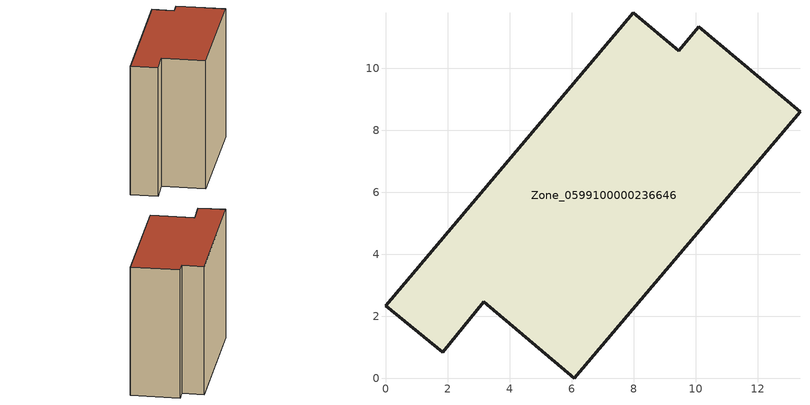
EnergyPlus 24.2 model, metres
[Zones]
Zone_0599100000236646
 floor ground (C_G): 3.17,2.46 1.84,0.84 0,2.34 7.99,11.79 9.46,10.57 10.11,11.34 13.37,8.6 6.09,0 z0
 wall outside (C_F): 1.84,0.84 3.17,2.46 6.09,0 13.37,8.6 10.11,11.34 9.46,10.57 7.99,11.79 0,2.34 1.84,0.84 z0:11.83
 roof outside (C_R): 3.17,2.46 6.09,0 13.37,8.6 10.11,11.34 9.46,10.57 7.99,11.79 0,2.34 1.84,0.84 z11.83
[BUILDING]
Pand.0599100000236646: North Axis=0; Terrain=City; Loads Convergence Tolerance Value=0.04; Temperature Convergence Tolerance Value=0.4; Solar Distribution=FullExterior; Maximum Number of Warmup Days=25; Minimum Number of Warmup Days=1
[Site:Location]
Rotterdam.The.Hague.AP_ZH_NLD Design_Conditions: Latitude=51.96; Longitude=4.45; Time Zone=1; Elevation=-4.5
[SITE:GROUNDTEMPERATURE:BUILDINGSURFACE]
18, 18, 18, 18, 18, 18, 18, 18, 18, 18, 18, 18
[MATERIAL] Thermal Absorptance=0.9; Solar Absorptance=0.7; Visible Absorptance=0.7
Name | Roughness | Thickness | Conductivity | Density | Specific Heat
G.TI.1946 | MediumSmooth | 0.15 | 1 | 540 | 1210
F.TI.1946 | Rough | 0.3 | 0.857143 | 1920 | 840
R.TI.1946 | MediumRough | 0.2 | 0.1 | 1500 | 1000
[CONSTRUCTION]
C_G: G.TI.1946
C_F: F.TI.1946
C_R: R.TI.1946
[ZONE]
Zone_0599100000236646: Type=1; Multiplier=1; Ceiling Height=Autocalculate; Volume=Autocalculate; Floor Area=autocalculate; Part of Total Floor Area=Yes
[ZONEINFILTRATION:DESIGNFLOWRATE]
Infil_Zone_0599100000236646: Zone or ZoneList or Space or SpaceList=Zone_0599100000236646; Schedule=AlwaysOn; Design Flow Rate Calculation Method=Flow/Area; Flow Rate per Floor Area=0.003; Constant Term Coefficient=1; Temperature Term Coefficient=0; Velocity Term Coefficient=0; Velocity Squared Term Coefficient=0
[HVACTEMPLATE:ZONE:IDEALLOADSAIRSYSTEM]
Zone_0599100000236646: Maximum Heating Supply Air Temperature=50; Minimum Cooling Supply Air Temperature=13; Maximum Heating Supply Air Humidity Ratio=0.0156; Minimum Cooling Supply Air Humidity Ratio=0.0077; Heating Limit=NoLimit; Cooling Limit=NoLimit; Dehumidification Control Type=ConstantSensibleHeatRatio; Cooling Sensible Heat Ratio=0.7; Dehumidification Setpoint=60; Humidification Control Type=None; Humidification Setpoint=30; Outdoor Air Method=None; Outdoor Air Flow Rate per Person=0.00944; Outdoor Air Flow Rate per Zone Floor Area=0; Outdoor Air Flow Rate per Zone=0; Demand Controlled Ventilation Type=None; Outdoor Air Economizer Type=NoEconomizer; Heat Recovery Type=None; Sensible Heat Recovery Effectiveness=0.7; Latent Heat Recovery Effectiveness=0.65
[ZONECONTROL:THERMOSTAT]
ThermostatControl_Zone_0599100000236646: Zone or ZoneList=Zone_0599100000236646; Control Type Schedule=DualSetpointControlType; Control 1=Thermostat_Zone_0599100000236646; Temperature Difference Between Cutout And Setpoint=0
[THERMOSTATSETPOINT:DUALSETPOINT]
Thermostat_Zone_0599100000236646: Heating Setpoint Temperature Schedule=HeatingSetpoint_Zone_0599100000236646; Cooling Setpoint Temperature Schedule=CoolingSetpoint_Zone_0599100000236646
[SCHEDULE:COMPACT]
HeatingSetpoint_Zone_0599100000236646: Through: 12/31, For: AllDays, Until: 24:00, 21
CoolingSetpoint_Zone_0599100000236646: Through: 12/31, For: AllDays, Until: 24:00, 24
DualSetpointControlType: Through: 12/31, For: AllDays, Until: 24:00, 4
AlwaysOn: Through: 12/31, For: AllDays, Until: 24:00, 1
